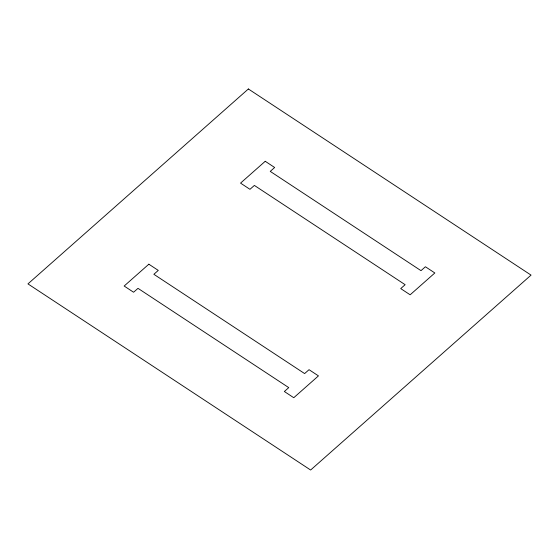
<?xml version="1.0" encoding="UTF-8"?>
<svg xmlns="http://www.w3.org/2000/svg" width="559" height="559" viewBox="0 0 559 559"><rect width="100%" height="100%" fill="white"/><g stroke="black" fill="none" stroke-linecap="round" stroke-linejoin="round"><path stroke-width="0.84" d="M248.371 88.972L27.95 283.888L310.629 470.028L531.05 275.112L248.371 88.972M148.848 264.197L124.161 286.033L133.587 292.238L137.996 288.339L288.758 387.618L284.349 391.51L293.768 397.715L318.455 375.886L309.036 369.681L304.627 373.58L153.865 274.301L158.274 270.402L148.848 264.197M265.232 161.285L240.545 183.114L249.964 189.319L254.373 185.42L405.135 284.699L400.726 288.598L410.152 294.803L434.839 272.967L425.413 266.762L421.004 270.661L270.242 171.382L274.651 167.49L265.232 161.285"/></g></svg>
